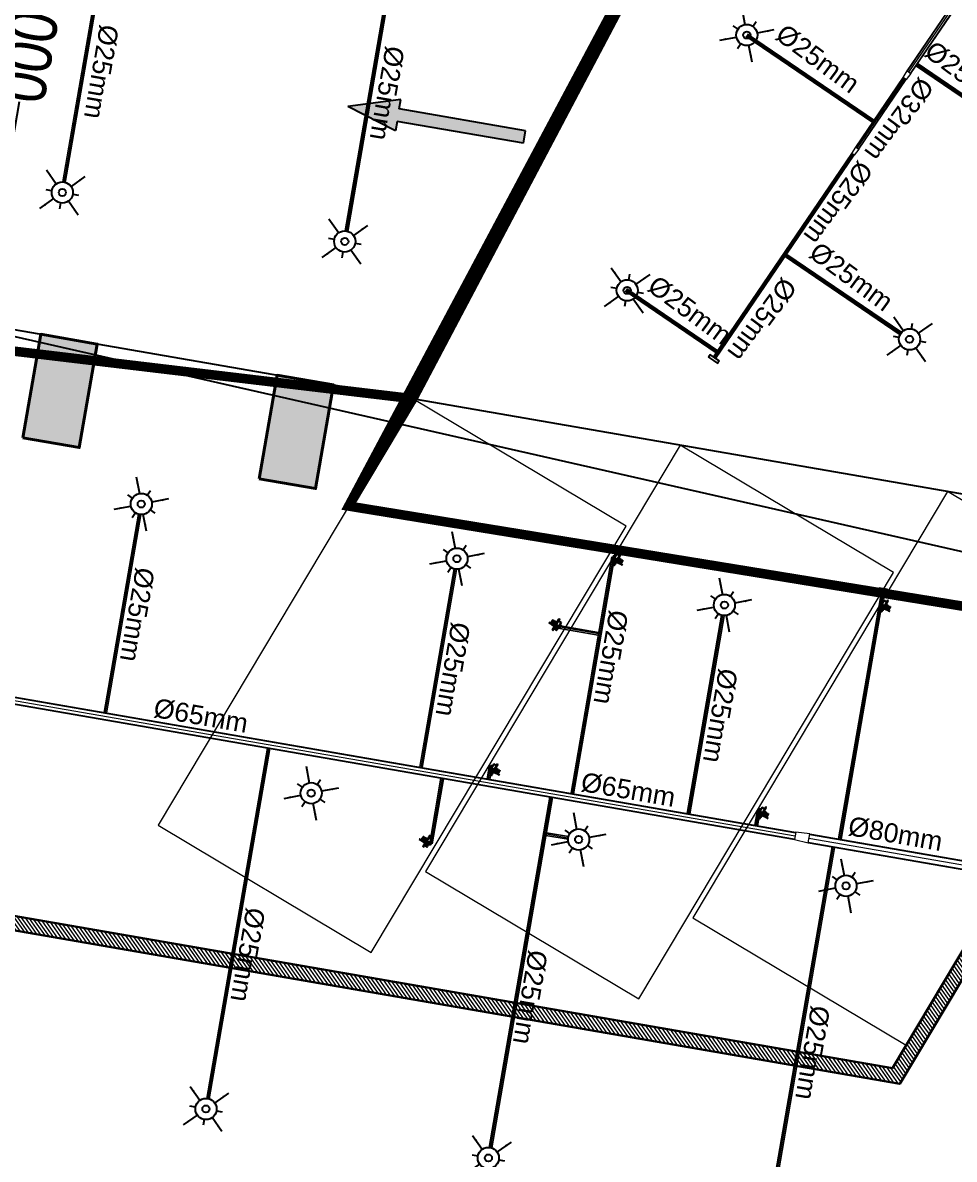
# Model space of a CAD drawing. Header units: inches. Extents: x 257070 to 799932, y -17980 to 269260.
# Drawn here: x 336508 to 346258, y 145720 to 157617 of the extents above; entities that cross this region are included whole.
import ezdxf

# ---------------------------------------------------------------- set-up
doc = ezdxf.new("R2010")
doc.units = ezdxf.units.IN
doc.header["$MEASUREMENT"] = 0
doc.header["$PDMODE"] = 99
doc.header["$PDSIZE"] = 100
for name, color, linetype in [('0-AES-F-SPRINKLER', 10, 'Continuous'), ("0_AES_DUCT MARKING'", 53, 'Continuous'), ('basement1_AP$0$A-_ROAD----_E-_-', 2, 'Continuous'), ('DSP_MISCELANEOUS', 252, 'Continuous')]:
    doc.layers.add(name, color=color, linetype=linetype)
for name, color, linetype, lineweight in [('0-AES-F-SPRINKLER PIPE', 10, 'Continuous', 15), ('07--DIM-2', 2, 'Continuous', 25), ('E--CONCRETE-4', 4, 'Continuous', 40), ('E--CONCRETE-SHADE', 253, 'Continuous', 20), ('F--BRICKWALL HATCH', 252, 'Continuous', 20), ('F--BRICKWALL-3', 252, 'Continuous', 30), ('M--TILING-2', 252, 'Continuous', 18)]:
    doc.layers.add(name, color=color, linetype=linetype, lineweight=lineweight)
doc.styles.get("Standard").update_dxf_attribs({"font": 'arial.ttf'})
doc.styles.add('TEXT style 75', font='ARIALN.TTF')
doc.dimstyles.new('75', dxfattribs={"dimscale": 1.5, "dimtxt": 200, "dimasz": 113, "dimexe": 113, "dimexo": 0, "dimgap": 25, "dimtad": 0, "dimdec": 0, "dimrnd": 5, "dimzin": 0, "dimdsep": 46, "dimtxsty": 'TEXT style 75', "dimblk": 'ARCHTICK', "dimcen": 0.09, "dimdle": 113, "dimclrd": 8, "dimclre": 8, "dimclrt": 256, "dimadec": 0, "dimazin": 0, "dimtfac": 1, "dimtdec": 0, "dimtofl": 0, "dimtmove": 1, "dimatfit": 3, "dimldrblk": 'OPEN90', "dimfxl": 0, "dimtolj": 1, "dimtzin": 0, "dimarcsym": 0})
doc.dimstyles.new('ISO-25', dxfattribs={"dimtxt": 2.5, "dimasz": 2.5, "dimexe": 1.25, "dimexo": 0.625, "dimtad": 1, "dimtxsty": 'Standard', "dimcen": 2.5, "dimadec": 0, "dimazin": 0, "dimtfac": 1, "dimtmove": 0, "dimatfit": 3, "dimfxl": 1, "dimarcsym": 0})

# ---------------------------------------------------------------- blocks, each defined once
blk = doc.blocks.new('A$C62443269')
at = {"layer": 'F--BRICKWALL HATCH'}
h = blk.add_hatch(dxfattribs=at)
h.set_pattern_fill('ANSI31', color=256, scale=500, style=0)
h.set_pattern_definition([(45, (-71596.025, -43230.7), (-44.194174, 44.194174), [])])
h.paths.add_polyline_path([(802.8, 33521.3), (6099.6, 31485.6), (6099.6, 2529.9), (802.9, 960.3), (803.2, 1116.9), (5949.6, 2641.9), (5949.6, 31382.5), (803.2, 33360.4)])
h.paths.add_polyline_path([(9891, 3809.8), (9599.6, 3735), (9599.6, 2909.1), (9891.3, 2984)])
h.paths.add_polyline_path([(9900.2, 30706.5), (9599.6, 30805.5), (9599.6, 29963.3), (9900.3, 29864.2)])
at = {"layer": 'F--BRICKWALL-3'}
blk.add_lwpolyline([(802.8, 33521.3), (6099.6, 31485.6), (6099.6, 2529.9), (802.9, 960.3), (803.2, 1116.9), (5949.6, 2641.9), (5949.6, 31382.5), (803.2, 33360.4), (802.8, 33521.3)], dxfattribs=at)
blk = doc.blocks.new('_ArchTick')
at = {"color": 0, "linetype": 'ByBlock', "const_width": 0.15}
blk.add_lwpolyline([(-0.5, -0.5), (0.5, 0.5)], dxfattribs=at)
blk = doc.blocks.new('*D296')
at = {"layer": '07--DIM-2', "color": 251, "lineweight": -2, "ltscale": 1000, "transparency": 16777216}
for p, q in [((337117, 160488), (336694, 158049)), ((337097, 160376), (336986, 160396)), ((336054, 154353), (336476, 156792)), ((336073, 154464), (335961, 154484))]:
    blk.add_line(p, q, dxfattribs=at)
at = {"layer": 'DEFPOINTS', "color": 0, "ltscale": 1000, "transparency": 16777216}
for p in [(337097, 160376, 0), (337097, 160376), (336073, 154464, 0)]:
    blk.add_point(p, dxfattribs=at)
at = {"layer": '07--DIM-2', "color": 251, "lineweight": -2, "ltscale": 1000, "transparency": 16777216, "xscale": 350, "yscale": 350, "zscale": 350}
for p, rotation in [((337097, 160376), 80.16753588052094), ((336073, 154464), 260.1675358805209)]:
    blk.add_blockref('_ArchTick', p, dxfattribs=dict(at, rotation=rotation))
at = {"layer": '07--DIM-2', "ltscale": 1000, "transparency": 16777216, "insert": (336585, 157420), "char_height": 500, "attachment_point": 5, "rotation": 260, "style": 'TEXT style 75'}
blk.add_mtext('\\A1;6000', dxfattribs=at)
blk = doc.blocks.new('_Open90')
at = {"color": 0, "linetype": 'ByBlock', "lineweight": -2}
for p, q in [((-0.5, 0.5), (0, 0)), ((0, 0), (-1, 0)), ((0, 0), (-0.5, -0.5))]:
    blk.add_line(p, q, dxfattribs=at)
blk = doc.blocks.new('A$C1C93618B')
at = {"layer": 'E--CONCRETE-SHADE'}
for points in [[(10432, 27790), (10432, 28390), (9332, 28390), (9332, 27790)], [(10432, 25280), (10432, 25880), (9332, 25880), (9332, 25280)]]:
    blk.add_hatch(color=256, dxfattribs=at).paths.add_polyline_path(points)
at = {"layer": 'F--BRICKWALL HATCH'}
h = blk.add_hatch(dxfattribs=at)
h.set_pattern_fill('ANSI31', color=256, scale=500, style=0)
h.set_pattern_definition([(45, (-62166.41, -39238.22), (-44.194174, 44.194174), [])])
h.paths.add_polyline_path([(10232, 37514), (15529, 35478), (15529, 6522), (10233, 4953), (10233, 5109), (15379, 6634), (15379, 35375), (10233, 37353)])
at = {"layer": 'E--CONCRETE-4'}
for points in [[(10432, 27790), (10432, 28390), (9332, 28390), (9332, 27790)], [(10432, 25280), (10432, 25880), (9332, 25880), (9332, 25280)]]:
    blk.add_lwpolyline(points, close=True, dxfattribs=at)
at = {"layer": 'F--BRICKWALL-3'}
blk.add_lwpolyline([(10232, 37514), (15529, 35478), (15529, 6522), (10233, 4953), (10233, 5109), (15379, 6634), (15379, 35375), (10233, 37353), (10232, 37514)], dxfattribs=at)
blk = doc.blocks.new('basement1_AP$0$AR-DIR-A')
h = blk.add_hatch()
h.set_pattern_fill('ANSI31', color=8)
h.paths.add_polyline_path([(158, -458), (26, -458), (26, -1800), (-74, -1800), (92, -2335), (258, -1800), (158, -1800)])
at = {"layer": 'DSP_MISCELANEOUS', "color": 8}
for p, q in [((158, -458), (26, -458)), ((26, -458), (26, -1800)), ((158, -458), (158, -1800)), ((26, -1800), (-74, -1800)), ((-74, -1800), (92, -2335)), ((258, -1800), (92, -2335)), ((158, -1800), (258, -1800))]:
    blk.add_line(p, q, dxfattribs=at)
blk = doc.blocks.new('A$C3CA070F1')
at = {"layer": '0-AES-F-SPRINKLER'}
h = blk.add_hatch(dxfattribs=at)
h.set_pattern_fill('ANSI31', color=3, scale=0.196883, angle=-34.2335, style=0)
h.set_pattern_definition([(100.766483, (49937.1607, 174049.7081), (1.474466316, 0.280375668), [])])
edge = h.paths.add_edge_path()
edge.add_line((-1, 85), (-1, 84))
edge.add_line((-1, 84), (-6, 84))
edge.add_ellipse((-7, 82), major_axis=(-1.42, -0.27), ratio=1, start_angle=257, end_angle=315)
edge.add_line((-8, 83), (-15, 72))
edge.add_ellipse((-12, 70), major_axis=(-4.25, -0.81), ratio=1, start_angle=-45, end_angle=45)
edge.add_line((-14, 66), (14, 47))
edge.add_line((14, 47), (13, 46))
edge.add_line((13, 46), (-15, 65))
edge.add_ellipse((-12, 70), major_axis=(-5.52, -1.05), ratio=1, start_angle=-45, end_angle=45, ccw=False)
edge.add_line((-16, 73), (-9, 84))
edge.add_ellipse((-7, 82), major_axis=(-2.69, -0.51), ratio=1, start_angle=257, end_angle=315, ccw=False)
edge.add_line((-6, 85), (-1, 85))
h = blk.add_hatch(dxfattribs=at)
h.set_pattern_fill('ANSI31', color=3, scale=0.196883, angle=-124.2335, style=0)
h.set_pattern_definition([(190.766483, (49937.1607, 174049.7081), (-0.280375668, 1.474466316), [])])
edge = h.paths.add_edge_path()
edge.add_line((-1, 54), (7, 48))
edge.add_line((7, 48), (8, 49))
edge.add_line((8, 49), (0, 55))
edge.add_ellipse((-2, 52), major_axis=(-0.69, 3.63), ratio=1, start_angle=315, end_angle=405)
edge.add_line((-6, 54), (-14, 41))
edge.add_ellipse((-11, 39), major_axis=(-0.69, 3.63), ratio=1, start_angle=45, end_angle=135)
edge.add_line((-13, 36), (-9, 33))
edge.add_ellipse((-10, 32), major_axis=(-0.27, 1.42), ratio=1, start_angle=225, end_angle=315, ccw=False)
edge.add_line((-9, 31), (-10, 30))
edge.add_line((-10, 30), (-8, 29))
edge.add_line((-8, 29), (-7, 30))
edge.add_ellipse((-10, 32), major_axis=(-3.3, -0.63), ratio=1, start_angle=135, end_angle=225)
edge.add_line((-8, 35), (-12, 38))
edge.add_ellipse((-11, 39), major_axis=(-1.75, -0.33), ratio=1, start_angle=-45, end_angle=45, ccw=False)
edge.add_line((-13, 40), (-4, 53))
edge.add_ellipse((-2, 52), major_axis=(-1.75, -0.33), ratio=1, start_angle=225, end_angle=315, ccw=False)
at = {"layer": '0-AES-F-SPRINKLER', "color": 3}
for p, q in [((-98, 39), (-97, 43)), ((-98, 38), (-98, 39)), ((-98, 39), (-98, 39)), ((-98, 39), (-98, 39)), ((-98, 37), (-98, 38)), ((-98, 38), (-98, 38)), ((-98, 38), (-98, 38)), ((-98, 38), (-98, 38)), ((-98, 38), (-98, 38)), ((-98, 38), (-98, 38)), ((-98, 38), (-98, 38)), ((-98, 38), (-98, 38)), ((-98, 38), (-98, 38)), ((-98, 38), (-98, 38)), ((-96, 37), (-98, 37)), ((-98, 37), (-98, 37)), ((-98, 37), (-98, 37)), ((-98, 37), (-98, 37)), ((-98, 37), (-98, 37)), ((-98, 37), (-98, 37)), ((-98, 37), (-98, 37)), ((-98, 37), (-98, 37)), ((-98, 37), (-98, 37)), ((-98, 37), (-98, 37)), ((-98, 37), (-98, 37)), ((-98, 37), (-98, 37)), ((-98, 37), (-98, 37)), ((-98, 37), (-98, 37)), ((-98, 37), (-98, 37)), ((-98, 37), (-98, 37)), ((-98, 37), (-98, 37)), ((-97, 37), (-98, 37)), ((-98, 37), (-98, 37)), ((-98, 37), (-98, 37)), ((-98, 37), (-98, 37)), ((-98, 37), (-98, 37)), ((-98, 37), (-98, 37)), ((-98, 37), (-98, 37)), ((-98, 37), (-98, 37)), ((-98, 37), (-98, 37)), ((-98, 37), (-98, 37)), ((-98, 37), (-98, 37)), ((-98, 37), (-98, 37)), ((-98, 37), (-98, 37)), ((-98, 37), (-98, 37)), ((-97, 45), (-79, 71)), ((-96, 40), (-97, 40)), ((-97, 40), (-97, 40)), ((-97, 40), (-97, 40)), ((-97, 40), (-97, 39)), ((-97, 39), (-97, 39)), ((-97, 39), (-97, 39)), ((-97, 39), (-97, 39)), ((-97, 39), (-97, 39)), ((-97, 39), (-97, 39)), ((-97, 39), (-97, 39)), ((-97, 39), (-97, 39)), ((-97, 39), (-97, 38)), ((-97, 38), (-97, 38)), ((-97, 38), (-97, 38)), ((-97, 38), (-97, 38)), ((-97, 38), (-97, 38)), ((-97, 38), (-97, 38)), ((-97, 38), (-97, 38)), ((-97, 38), (-97, 38)), ((-97, 38), (-97, 38)), ((-97, 38), (-97, 38)), ((-97, 38), (-97, 38)), ((-97, 38), (-97, 37)), ((-97, 37), (-97, 37)), ((-97, 37), (-97, 37)), ((-97, 37), (-97, 37)), ((-95, 46), (-96, 42)), ((-96, 42), (-96, 42)), ((-96, 42), (-96, 41)), ((-96, 41), (-96, 41)), ((-96, 41), (-96, 41)), ((-96, 41), (-96, 41)), ((-96, 41), (-96, 41)), ((-96, 41), (-96, 41)), ((-96, 41), (-96, 41)), ((-96, 41), (-96, 41)), ((-96, 41), (-96, 41)), ((-96, 41), (-96, 40)), ((-96, 40), (-96, 40)), ((-96, 40), (-96, 40)), ((-96, 40), (-96, 40)), ((-96, 40), (-96, 40)), ((-95, 37), (-96, 37)), ((-96, 37), (-96, 37)), ((-96, 37), (-96, 37)), ((-96, 37), (-96, 37)), ((-96, 37), (-96, 37)), ((-94, 38), (-95, 38)), ((-95, 38), (-95, 38)), ((-95, 38), (-95, 38)), ((-95, 38), (-95, 38)), ((-95, 38), (-95, 38)), ((-95, 38), (-95, 38)), ((-95, 38), (-95, 38)), ((-95, 38), (-95, 38)), ((-95, 38), (-95, 38)), ((-95, 38), (-95, 37)), ((-95, 37), (-95, 37)), ((-95, 37), (-95, 37)), ((-95, 37), (-95, 37)), ((-95, 37), (-95, 37)), ((-95, 37), (-95, 37)), ((-95, 37), (-95, 37)), ((-95, 37), (-95, 37)), ((-95, 37), (-95, 37)), ((-95, 37), (-95, 37)), ((-95, 37), (-95, 37)), ((-95, 37), (-95, 37)), ((-95, 37), (-95, 37)), ((-95, 37), (-95, 37)), ((-95, 37), (-95, 37)), ((-95, 37), (-95, 37)), ((-95, 37), (-95, 37)), ((-94, 88), (-93, 90)), ((-72, 73), (-94, 88)), ((-94, 43), (-94, 48)), ((-93, 43), (-94, 43)), ((-94, 43), (-94, 43)), ((-94, 43), (-94, 43)), ((-94, 43), (-94, 43)), ((-94, 43), (-94, 43)), ((-94, 43), (-94, 41)), ((-94, 43), (-94, 43)), ((-94, 43), (-94, 43)), ((-94, 43), (-94, 43)), ((-94, 43), (-94, 43)), ((-94, 43), (-94, 43)), ((-94, 43), (-94, 43)), ((-94, 43), (-94, 43)), ((-94, 43), (-94, 43)), ((-94, 43), (-94, 43)), ((-94, 43), (-94, 43)), ((-94, 43), (-94, 43)), ((-94, 41), (-94, 41)), ((-94, 41), (-94, 41)), ((-94, 41), (-94, 41)), ((-94, 41), (-94, 41)), ((-94, 41), (-94, 41)), ((-94, 41), (-94, 41)), ((-94, 41), (-94, 41)), ((-94, 41), (-94, 40)), ((-94, 40), (-94, 40)), ((-94, 40), (-94, 40)), ((-94, 40), (-94, 40)), ((-94, 40), (-94, 40)), ((-94, 40), (-94, 40)), ((-94, 40), (-94, 40)), ((-94, 40), (-94, 40)), ((-94, 40), (-94, 39)), ((-94, 39), (-94, 39)), ((-94, 39), (-94, 39)), ((-94, 39), (-94, 39)), ((-94, 39), (-94, 39)), ((-94, 39), (-94, 39)), ((-94, 39), (-94, 39)), ((-94, 39), (-94, 39)), ((-94, 39), (-94, 38)), ((-93, 90), (-59, 67)), ((-93, 47), (-93, 49)), ((-91, 47), (-93, 43)), ((-93, 46), (-93, 47)), ((-92, 46), (-93, 46)), ((-93, 46), (-93, 46)), ((-93, 46), (-93, 46)), ((-93, 46), (-93, 46)), ((-93, 46), (-93, 46)), ((-93, 46), (-93, 46)), ((-93, 46), (-93, 46)), ((-93, 46), (-93, 46)), ((-93, 46), (-93, 46)), ((-93, 46), (-93, 46)), ((-93, 46), (-93, 46)), ((-93, 46), (-93, 46)), ((-93, 46), (-93, 46)), ((-93, 46), (-93, 46)), ((-93, 46), (-93, 46)), ((-93, 46), (-93, 46)), ((-93, 46), (-93, 46)), ((-93, 46), (-93, 46)), ((-93, 46), (-93, 46)), ((-93, 46), (-93, 46)), ((-91, 42), (-93, 43)), ((-93, 43), (-93, 43)), ((-93, 43), (-93, 43)), ((-93, 43), (-93, 43)), ((-93, 43), (-93, 43)), ((-93, 43), (-93, 43)), ((-93, 43), (-93, 43)), ((-93, 43), (-93, 43)), ((-93, 43), (-93, 43)), ((-93, 43), (-93, 43)), ((-93, 43), (-93, 43)), ((-93, 43), (-93, 43)), ((-93, 43), (-93, 43)), ((-93, 43), (-93, 43)), ((-93, 43), (-93, 43)), ((-93, 43), (-93, 43)), ((-93, 43), (-93, 43)), ((-93, 43), (-93, 43)), ((-93, 43), (-93, 43)), ((-93, 43), (-93, 43)), ((-93, 43), (-93, 43)), ((-93, 43), (-93, 43)), ((-93, 43), (-93, 43)), ((-85, 66), (-92, 55)), ((-90, 50), (-92, 46)), ((-92, 46), (-92, 46)), ((-92, 46), (-92, 46)), ((-92, 46), (-92, 46)), ((-92, 46), (-92, 46)), ((-92, 46), (-92, 46)), ((-90, 47), (-91, 47)), ((-90, 43), (-91, 42)), ((-91, 42), (-91, 42)), ((-91, 42), (-91, 42)), ((-91, 42), (-91, 42)), ((-91, 42), (-91, 42)), ((-91, 42), (-91, 42)), ((-91, 42), (-91, 42)), ((-91, 42), (-91, 42)), ((-91, 42), (-91, 42)), ((-91, 42), (-91, 42)), ((-91, 42), (-91, 42)), ((-91, 42), (-91, 42)), ((-91, 42), (-91, 42)), ((-91, 42), (-91, 42)), ((-91, 42), (-91, 42)), ((-91, 42), (-91, 42)), ((-88, 57), (-90, 49)), ((-89, 54), (-90, 51)), ((-90, 50), (-90, 50)), ((-88, 47), (-90, 43)), ((-90, 47), (-88, 47)), ((-90, 43), (-90, 43)), ((-90, 43), (-90, 43)), ((-90, 43), (-90, 43)), ((-89, 55), (-89, 55)), ((-88, 46), (-88, 47)), ((-87, 59), (-87, 59)), ((-87, 59), (-87, 59)), ((-86, 57), (-87, 49)), ((-87, 49), (-83, 28)), ((-85, 58), (-85, 58)), ((-77, 43), (-85, 49)), ((-83, 28), (-60, 9)), ((-77, 70), (-82, 63)), ((-80, 66), (-82, 67)), ((-45, 31), (-81, -23)), ((-78, 63), (-80, 65)), ((-79, 71), (-77, 70)), ((-71, 26), (-79, 31)), ((-57, 13), (-79, 28)), ((-70, 64), (-78, 63)), ((-78, -29), (-40, 27)), ((-69, 55), (-75, 59)), ((-66, 54), (-74, 42)), ((-74, 42), (-71, 26)), ((-73, 44), (-71, 43)), ((-69, 47), (-72, 43)), ((-71, 43), (-70, 43)), ((-71, 26), (-55, 15)), ((-70, 43), (-66, 49)), ((-66, 50), (-68, 52)), ((-61, 65), (-67, 69)), ((-62, 66), (-67, 65)), ((-50, 57), (-66, 54)), ((-66, 49), (-66, 50)), ((-47, 28), (-63, 40)), ((-59, 67), (-61, 65)), ((-57, 67), (-60, 66)), ((-60, 44), (-42, 32)), ((-50, 57), (-58, 62)), ((-19, 46), (-57, 67)), ((-17, 37), (-55, 63)), ((-29, 42), (-50, 57)), ((-13, 9), (-45, 31)), ((-36, 42), (-44, 30)), ((-43, 33), (-35, 46)), ((-39, -30), (-13, 9)), ((-37, 25), (-28, 38)), ((-35, 41), (-36, 42)), ((-32, 32), (-35, 39)), ((-30, 52), (-16, 73)), ((-29, 20), (-17, 37)), ((-28, 38), (-26, 40)), ((-21, 32), (-28, 37)), ((-23, 16), (-12, 33)), ((-1, 26), (-23, -9)), ((-22, 15), (-12, 31)), ((-9, 32), (-21, 14)), ((2, 24), (-20, -11)), ((-20, -8), (-1, 22)), ((-17, 37), (-19, 46)), ((-19, 13), (-10, 29)), ((-7, 30), (-18, 12)), ((-17, 37), (-17, 37)), ((4, 22), (-17, -13)), ((-17, -10), (1, 20)), ((-16, 73), (-9, 84)), ((-16, 11), (-7, 27)), ((-8, 83), (-15, 72)), ((13, 46), (-15, 65)), ((-4, 28), (-15, 10)), ((-1, 84), (-14, 66)), ((-14, 66), (14, 47)), ((-6, 54), (-14, 41)), ((-12, 33), (-14, 33)), ((-14, -15), (7, 20)), ((-14, -12), (4, 18)), ((-13, 40), (-4, 53)), ((-13, 36), (-9, 33)), ((-13, 9), (-4, 24)), ((-2, 34), (-12, 41)), ((-8, 35), (-12, 38)), ((-12, 31), (-12, 33)), ((-9, 32), (-12, 31)), ((7, 16), (-11, -13)), ((-10, 29), (-9, 32)), ((-9, 31), (-10, 30)), ((-7, 30), (-10, 29)), ((-10, 30), (-8, 29)), ((9, 17), (-10, -14)), ((-9, -13), (9, 13)), ((-8, 29), (-7, 30)), ((8, 49), (-7, 27)), ((-7, 27), (-7, 30)), ((-4, 28), (-7, 27)), ((-6, 85), (-1, 85)), ((-1, 84), (-6, 84)), ((5, 44), (-5, 51)), ((-4, 24), (-4, 28)), ((-1, 26), (-4, 24)), ((-1, 85), (-1, 84)), ((-1, 54), (7, 48)), ((13, 46), (-1, 25)), ((-1, 22), (-1, 26)), ((2, 24), (-1, 22)), ((8, 49), (0, 55)), ((1, 20), (2, 24)), ((4, 22), (1, 20)), ((4, 18), (4, 22)), ((7, 20), (4, 18)), ((7, 48), (8, 49)), ((7, 16), (7, 20)), ((9, 17), (7, 16)), ((9, 15), (9, 17)), ((14, 47), (13, 46)), ((-82, -25), (-80, -30)), ((-80, -30), (-78, -29)), ((-66, -11), (-39, -30)), ((-23, -7), (-23, -9)), ((-23, -9), (-20, -8)), ((-20, -8), (-20, -11)), ((-20, -11), (-17, -10)), ((-17, -10), (-17, -13)), ((-17, -13), (-14, -12)), ((-14, -12), (-14, -15)), ((-14, -15), (-11, -13)), ((-11, -13), (-11, -14)), ((-11, -14), (-11, -14))]:
    blk.add_line(p, q, dxfattribs=at)
for centre, major_axis, start_param, end_param in [((-95, 43), (-0.41, 2.13), 0.784914, 1.034983), ((-95, 43), (-2.74, -0.52), -0.560204, -0.324923), ((-93, 46), (-0.51, 2.68), 0.787914, 1.247507), ((-93, 48), (-1.75, -0.33), -0.775969, -0.160442), ((-91, 54), (-0.29, 1.52), 0.785398, 2.356194), ((-92, 49), (-0.33, 1.74), 0.791774, 1.412986), ((-89, 55), (-0.103, 0.54), 0.916881, 1.969618), ((-93, 51), (-3.09, -0.59), 2.526084, 2.789089), ((-95, 50), (-5.72, -1.09), 2.374727, 2.798549), ((-91, 55), (-0.33, 1.74), 4.197625, 4.773282), ((-84, 57), (-3.79, -0.72), -0.784768, -0.363877), ((-93, 50), (-5.72, -1.09), 2.377207, 2.798549), ((-80, 54), (-1.57, 8.26), 0.010205, 0.785398), ((-84, 56), (-0.35, 1.85), 0.785501, 1.132999), ((-83, 65), (-1.52, -0.29), 3.926991, 5.497787), ((-80, 54), (-5.9, -1.12), 4.155645, 5.497787), ((-80, 54), (-8.26, -1.57), 4.155621, 4.722594), ((-75, 68), (-8.26, -1.57), 1.014052, 3.151797), ((-75, 63), (-2.79, -0.53), -0.113999, 0.093951), ((-75, 68), (-1.12, 5.9), 2.584882, 5.497787), ((-75, 46), (-0.53, 2.79), 2.356194, 3.926991), ((-75, 68), (-1.57, 8.26), 4.722594, 5.497787), ((-70, 53), (-2.79, -0.53), 2.356194, 3.926991), ((-65, 44), (-3.72, -0.71), -0.403281, 1.321745), ((-65, 44), (-0.71, 3.72), 4.96144, 6.686466), ((-65, 37), (-0.56, 2.96), 5.497794, 6.034125), ((-59, 47), (-2.96, -0.56), 0.24906, 0.785391), ((-60, 60), (-2.83, -0.54), 3.926991, 4.712389), ((-33, 40), (-0.45, 2.36), 0.803442, 1.867502), ((-30, 39), (-2.79, -0.53), 2.356194, 3.926991), ((-24, 39), (-0.53, 2.79), 5.497787, 7.068583), ((-12, 70), (-5.52, -1.05), -0.785398, 0.785398), ((-15, 35), (-0.54, 2.83), 0.785398, 3.403392), ((-12, 70), (-4.25, -0.81), -0.785398, 0.785398), ((-11, 39), (-0.69, 3.63), 0.785398, 2.356194), ((-11, 39), (-1.75, -0.33), -0.785398, 0.785398), ((-7, 82), (-2.69, -0.51), 4.485496, 5.497787), ((-10, 32), (-0.27, 1.42), 3.926991, 5.497787), ((-7, 82), (-1.42, -0.27), 4.485496, 5.497787), ((-10, 32), (-3.3, -0.63), 2.356194, 3.926991), ((-2, 52), (-0.69, 3.63), 5.497787, 7.068583), ((-2, 52), (-1.75, -0.33), 3.926991, 5.497787), ((6, 14), (-0.54, 2.83), 3.926991, 4.712389), ((-79, -24), (-0.51, 2.69), 0.785398, 1.797689), ((-11, -11), (-2.83, -0.54), 1.570796, 2.356194)]:
    blk.add_ellipse(centre, major_axis=major_axis, ratio=1, start_param=start_param, end_param=end_param, dxfattribs=at)
at = {"layer": '0-AES-F-SPRINKLER', "color": 3, "extrusion": (0, 0, -1)}
for centre, major_axis, start_param, end_param in [((-86, 47), (-0.53, 2.79), -0.113999, 0.785398), ((-77, 34), (-0.54, 2.83), 3.926991, 4.712389)]:
    blk.add_ellipse(centre, major_axis=major_axis, ratio=1, start_param=start_param, end_param=end_param, dxfattribs=at)
blk = doc.blocks.new('*U603')
at = {"layer": '0-AES-F-SPRINKLER'}
for p, q in [((171672, 56809), (171672, 56871)), ((171562, 56699), (171500, 56699)), ((171783, 56699), (171845, 56699)), ((171672, 56588), (171672, 56526))]:
    blk.add_line(p, q, dxfattribs=at)
for radius in [111, 37.8]:
    blk.add_circle((171672, 56699), radius, dxfattribs=at)
at = {"layer": '0-AES-F-SPRINKLER PIPE'}
for points, override in [([(171468, 56903), (171594, 56777)], {"dimasz": 70, "dimtad": 0, "dimfxl": 13, "dimarcsym": 1}), ([(171877, 56903), (171751, 56777)], {"dimasz": 70, "dimtad": 0, "dimfxl": 13, "dimarcsym": 1}), ([(171468, 56494), (171594, 56620)], {"dimasz": 70, "dimtad": 0, "dimfxl": 13, "dimarcsym": 1}), ([(171877, 56494), (171751, 56620)], {"dimasz": 70, "dimgap": 0.625, "dimtad": 0, "dimfxl": 13, "dimarcsym": 1})]:
    blk.add_leader(points, dimstyle='ISO-25', override=override, dxfattribs=at)

msp = doc.modelspace()

# ---------------------------------------------------------------- linework, layer by layer
at = {"layer": '0-AES-F-SPRINKLER', "color": 7, "const_width": 100, "elevation": 0}
msp.add_lwpolyline([(289015.1, 193067.5), (285565, 160241.4), (285565, 160241.4), (340591.5, 153681.2), (340591.5, 153681.2), (340591.5, 153681.2), (346965.3, 165756.9), (318821.9, 185311.6), (309531.8, 208392.2), (304262.2, 204456.2)], dxfattribs=at)
msp.add_lwpolyline([(370096.7, 207259.6), (363236.5, 201817), (359449.1, 196200.1), (352039.6, 182374.4), (347553.5, 174504), (344762, 167229.2), (346955.5, 165763.5), (339920, 152557.2), (360337.5, 149227.9), (382659.8, 145585.9), (383066.2, 145437.7), (387520.1, 157203.6), (388372.8, 166752.9), (392381.6, 173694.5), (387307.1, 192740.3), (379435.8, 200574.2), (375023.6, 204438.1)], close=True, dxfattribs=at)
msp.add_lwpolyline([(346965.3, 165756.9), (340591.5, 153681.2, 0.0301252), (340591.5, 153681.2), (339920, 152557.2)], format="xyb", dxfattribs=at)
at = {"layer": '0-AES-F-SPRINKLER PIPE', "ltscale": 1000}
for p, q in [((345764.2, 157111.6, 0), (347431.6, 159561.9, 0)), ((345767.5, 157109.3, 0), (347434.9, 159559.6, 0)), ((345784.1, 157098.1, 0), (347451.4, 159548.4, 0)), ((345800.6, 157086.8, 0), (347467.9, 159537.1, 0)), ((345803.9, 157084.6, 0), (347471.2, 159534.9, 0)), ((344077.5, 157475.2, 0), (345406.6, 156570.9, 0)), ((344079.5, 157477.5, 0), (345408.3, 156573.3, 0)), ((344087.1, 157487.4, 0), (345415.3, 156583.7, 0)), ((344093.6, 157498.2, 0), (345422.3, 156594, 0)), ((344094.9, 157500.9, 0), (345424, 156596.5, 0)), ((345851.8, 157170, 0), (346898.6, 156457.6, 0)), ((345853.4, 157172.4, 0), (346900, 156460.3, 0)), ((345860.5, 157182.8, 0), (346906.4, 156471.1, 0)), ((345867.5, 157193.1, 0), (346914, 156481, 0)), ((345869.2, 157195.6, 0), (346916, 156483.3, 0)), ((345227.7, 156314.1, 0), (345723.7, 157043.1, 0)), ((345230.1, 156312.4, 0), (345726.2, 157041.5, 0)), ((345243.4, 156303.4, 0), (345739.4, 157032.5, 0)), ((345256.6, 156294.4, 0), (345752.7, 157023.5, 0)), ((345259.1, 156292.8, 0), (345755.1, 157021.8, 0)), ((343738.5, 154119.4, 0), (345185.9, 156246.6, 0)), ((343741, 154117.8, 0), (345188.4, 156244.9, 0)), ((343751.3, 154110.7, 0), (345198.7, 156237.8, 0)), ((343761.7, 154103.7, 0), (345209.1, 156230.8, 0)), ((343764.1, 154102, 0), (345211.6, 156229.1, 0)), ((344490, 155168.7, 0), (345691.5, 154351.1, 0)), ((344491.7, 155171.2, 0), (345692.9, 154353.8, 0)), ((344498.7, 155181.5, 0), (345699.4, 154364.6, 0)), ((344505.7, 155191.9, 0), (345707, 154374.5, 0)), ((344507.4, 155194.3, 0), (345709, 154376.8, 0)), ((342812.6, 154809.2), (343766.3, 154160.2)), ((342814.6, 154811.5), (343768, 154162.7)), ((342822.2, 154821.4), (343775, 154173.1)), ((342828.6, 154832.1), (343782, 154183.4)), ((342830, 154834.8), (343783.7, 154185.9))]:
    msp.add_line(p, q, dxfattribs=at)
at = {"layer": '0-AES-F-SPRINKLER PIPE', "ltscale": 1000, "elevation": 0}
for points in [[(336926.7, 155950), (338804.8, 166792.9)], [(336929.7, 155949.9), (338807.8, 166792.4)], [(336942.1, 155948.4), (338820.1, 166790.3)], [(336954.3, 155945.6), (338832.4, 166788.2)], [(336957.2, 155944.7), (338835.4, 166787.6)], [(339882.6, 155437.7), (340900.6, 161314.7)], [(339885.6, 155437.5), (340903.5, 161314.2)], [(339898.1, 155436.1), (340915.9, 161312)], [(339910.3, 155433.3), (340928.2, 161309.9)], [(339913.2, 155432.4), (340931.1, 161309.4)], [(324154.4, 152646.4), (344592.2, 149104.4)], [(324160, 152678.4), (344597.8, 149136.4)], [(324161, 152684.4), (344598.8, 149142.3)], [(324147.8, 152608.5), (344585.7, 149066.5)], [(324148.9, 152614.4), (344586.7, 149072.4)], [(337715.8, 152472.7), (337356.2, 150397.5)], [(337718.7, 152471.8), (337359.1, 150397)], [(337730.9, 152468.9), (337371.4, 150394.9)], [(337743.3, 152467.5), (337383.7, 150392.8)], [(337746.3, 152467.4), (337386.7, 150392.3)], [(342672.4, 152026.3), (342243.4, 149550.6)], [(342675.3, 152025.4), (342246.3, 149550)], [(342687.5, 152022.6), (342258.6, 149547.9)], [(342699.9, 152021.2), (342270.9, 149545.8)], [(342703, 152021), (342273.9, 149545.3)], [(341019.5, 151900.1), (340659.9, 149825)], [(341022.4, 151899.2), (340662.8, 149824.5)], [(341034.6, 151896.4), (340675.2, 149822.3)], [(341047, 151894.9), (340687.5, 149820.2)], [(341050.1, 151894.8), (340690.4, 149819.7)], [(345495.7, 151677.8), (345044.6, 149074.7)], [(345498.7, 151677.2), (345047.6, 149074.2)], [(345511, 151674.9), (345059.9, 149072.1)], [(345523.3, 151672.6), (345072.2, 149069.9)], [(345526.2, 151672.1), (345075.2, 149069.4)], [(343818.3, 151415), (343458.7, 149339.9)], [(343821.2, 151414.1), (343461.7, 149339.4)], [(343833.4, 151411.3), (343474, 149337.3)], [(343845.9, 151409.9), (343486.3, 149335.2)], [(343848.9, 151409.7), (343489.2, 149334.6)], [(342130.5, 151276.4), (342530.4, 151207.1)], [(342131.4, 151279.3), (342530.9, 151210)], [(342134.2, 151291.5), (342533.1, 151222.3)], [(342135.7, 151303.9), (342535.2, 151234.6)], [(342135.8, 151306.9), (342535.7, 151237.6)], [(339065.6, 150023.7), (338430.2, 146357.2)], [(339068.6, 150023.2), (338433.2, 146357.1)], [(339080.9, 150021), (338445.7, 146355.7)], [(339093.2, 150018.9), (338457.9, 146352.8)], [(339096.2, 150018.4), (338460.7, 146352)], [(340882.4, 149708.3), (340764.2, 149026.3)], [(340885.4, 149707.8), (340767.2, 149025.8)], [(340897.7, 149705.6), (340779.5, 149023.6)], [(340910, 149703.5), (340791.8, 149021.5)], [(340913, 149703), (340794.8, 149021)], [(342021.5, 149510.9), (341386, 145844.4)], [(342024.4, 149510.4), (341389.1, 145844.3)], [(342036.7, 149508.2), (341401.5, 145842.9)], [(342049, 149506.1), (341413.7, 145840)], [(342052, 149505.6), (341416.6, 145839.1)], [(344195.8, 149374.4), (344168.5, 149216.9)], [(344198.7, 149373.5), (344171.4, 149216.4)], [(344210.9, 149370.7), (344183.8, 149214.3)], [(344223.3, 149369.2), (344196.1, 149212.1)], [(344226.3, 149369.1), (344199, 149211.6)], [(341983.5, 149110.3), (342215.8, 149070)], [(341984, 149113.2), (342215.9, 149073)], [(341986.1, 149125.5), (342217.4, 149085.5)], [(341988.3, 149137.9), (342220.2, 149097.7)], [(341988.8, 149140.8), (342221.1, 149100.6)], [(344737.5, 149079.2), (359332.3, 146549.9)], [(344744.3, 149118.7), (359339.1, 146589.3)], [(344745.6, 149126.5), (359340.5, 146597.2)], [(344975.8, 148989.2), (344341.9, 145331.6)], [(344978.7, 148988.7), (344344.9, 145331.5)], [(344991, 148986.6), (344357.3, 145330)], [(345003.4, 148984.4), (344369.5, 145327.2)], [(345006.3, 148983.9), (344372.4, 145326.3)], [(344729.3, 149031.9), (359324.1, 146502.6)], [(344730.6, 149039.8), (359325.5, 146510.4)]]:
    msp.add_lwpolyline(points, dxfattribs=at)
for points in [[(345764.2, 157111.6), (345803.9, 157084.6), (345755.1, 157021.8), (345723.7, 157043.1)], [(345227.7, 156314.1), (345259.1, 156292.8), (345211.6, 156229.1), (345185.9, 156246.6)], [(343700.3, 154145.5), (343681.7, 154118.1), (343783.8, 154048.6), (343802.4, 154076)], [(343701.9, 154136.8), (343690.3, 154119.7), (343782.1, 154057.3), (343793.7, 154074.4)], [(345470.6, 151703), (345466.7, 151682.7), (345555, 151666.1), (345558.8, 151686.4)], [(345474, 151697.9), (345471.8, 151686.1), (345551.6, 151671.2), (345553.8, 151683)], [(344745.6, 149126.5), (344598.8, 149142.3), (344585.7, 149066.5), (344729.3, 149031.9)]]:
    msp.add_lwpolyline(points, close=True, dxfattribs=at)
at = {"layer": '0-AES-F-SPRINKLER PIPE', "ltscale": 1000}
for points in [[(341386.5, 149826.5), (341365, 149702.8)], [(341389.4, 149825.6), (341368, 149702.3)], [(341401.6, 149822.8), (341380.3, 149700.1)], [(341414, 149821.4), (341392.6, 149698)], [(341417, 149821.2), (341395.6, 149697.5)]]:
    msp.add_lwpolyline(points, dxfattribs=at)
for radius in [15.5, 12.5]:
    msp.add_circle((341401.6, 149822.8), radius, dxfattribs=at)
at = {"layer": "0_AES_DUCT MARKING'", "color": 8, "ltscale": 1000, "elevation": 0}
msp.add_lwpolyline([(382871.4, 145550.2), (359207.8, 149542.2), (352014.4, 150789), (335057, 154640.4), (340402.1, 212269.8), (370135.7, 210518.8), (369602.5, 207000.9), (374671.8, 204130.4), (370214.5, 197493.2), (375636.2, 193382.1), (378257.7, 190692.1), (382265.2, 185269.9), (385374.4, 178905.6), (385114.3, 177722.2), (385164.3, 177118), (385637.4, 176816.9), (385815.7, 176697.7), (383681.6, 173505), (389309.4, 170146.8), (388243.4, 167865), (387643, 164257.8), (387476.5, 160161.5), (386508.8, 156163.9), (382676.6, 145662.8)], dxfattribs=at)
at = {"layer": 'basement1_AP$0$A-_ROAD----_E-_-', "color": 8, "elevation": 0}
msp.add_lwpolyline([(319221.3, 157385), (348074.3, 152384.4, 0.2841424), (349538, 152972.5), (350299.2, 154005.7)], format="xyb", dxfattribs=at)
at = {"layer": 'M--TILING-2', "color": 8, "elevation": 0}
for points in [[(342823.5, 152347.8), (340591.5, 153681.2), (337924.7, 149217.1), (340156.8, 147883.7)], [(345622.4, 151862.8), (343390.3, 153196.1), (340723.5, 148732), (342955.6, 147398.6)], [(348421.2, 151377.7), (346189.1, 152711.1), (343522.3, 148247), (345754.4, 146913.6)]]:
    msp.add_lwpolyline(points, close=True, dxfattribs=at)
msp.add_lwpolyline([(345611, 146673.5), (317292.5, 151581.3)], dxfattribs=at)

# ---------------------------------------------------------------- block references
at = {"layer": '0-AES-F-SPRINKLER', "color": 7}
for p, rotation in [((170260, 207189.1, 0), 325.7664830132082), ((158089.9, 129291.7, 0), 350.1668822143358), ((161045.8, 128779.3, 0), 350.1668822143358), ((164001.7, 128267, 0), 350.1668822143358), ((166957.7, 127754.7, 0), 350.1668822143358), ((163922.6, 202279.8, 0), 325.7664830132082), ((167226.4, 201707.2, 0), 325.7664830132082), ((170025.2, 201222.2, 0), 325.7664830132082), ((165700.6, 199253.3, 0), 325.7664830132082), ((168499.4, 198768.2, 0), 325.7664830132082), ((171298.2, 198283.1, 0), 325.7664830132082), ((364944.7, -32591.3, 0), 80.15741243644592), ((367900.5, -33104.1, 0), 80.15741243644592)]:
    msp.add_blockref('*U603', p, dxfattribs=dict(at, rotation=rotation))
at = {"layer": '0-AES-F-SPRINKLER', "ltscale": 1000, "rotation": 183.3803387527086}
for p in [(342687.5, 152022.6, 0), (345486.3, 151537.5, 0), (341400.5, 149823.9), (344210.9, 149370.7, 0)]:
    msp.add_blockref('A$C3CA070F1', p, dxfattribs=at)
at = {"layer": '0-AES-F-SPRINKLER', "ltscale": 1000, "xscale": -1, "rotation": 114.9133047229776}
for p in [(342134.2, 151291.5, 0), (340779.5, 149023.6, 0)]:
    msp.add_blockref('A$C3CA070F1', p, dxfattribs=at)
at = {"layer": 'basement1_AP$0$A-_ROAD----_E-_-', "color": 8, "rotation": 260.1684379429814}
msp.add_blockref('A$C1C93618B', (313381.7, 167867.6, 0), dxfattribs=at)
at = {"layer": 'DSP_MISCELANEOUS', "color": 8, "rotation": 260.1675349466462}
msp.add_blockref('basement1_AP$0$AR-DIR-A', (342227.3, 156432.4, 0), dxfattribs=at)
at = {"layer": 'M--TILING-2', "color": 8, "rotation": 260.1679168137408}
msp.add_blockref('A$C62443269', (315705.4, 157894.7, 0), dxfattribs=at)

# ---------------------------------------------------------------- texts
at = {"layer": '0-AES-F-SPRINKLER PIPE', "color": 7, "linetype": 'Continuous', "lineweight": -3, "ltscale": 0.9, "char_height": 200, "width": 685.774, "attachment_point": 2}
for s, insert, rotation in [('%%C25mm', (337430.9, 157084.6, 0), 260.16792), ('%%C25mm', (344890.5, 157322.7, 0), 323.54183), ('%%C25mm', (346448.8, 157146.9, 0), 323.54183), ('%%C25mm', (340421.1, 156860.6, 0), 260.16792), ('%%C32mm', (345763.1, 156544.4, 0), 233.54183), ('%%C25mm', (345126.6, 155670.4, 0), 233.54183), ('%%C25mm', (345241.7, 155040.3, 0), 323.54183), ('%%C25mm', (343551, 154689.8, 0), 323.54183), ('%%C25mm', (344329.1, 154448.7, 0), 233.54183), ('%%C25mm', (337806.6, 151402.4, 0), 260.16792), ('%%C25mm', (342763.2, 150956.1, 0), 260.16792), ('%%C25mm', (341110.3, 150829.8, 0), 260.16792), ('%%C25mm', (343909.1, 150344.8, 0), 260.16792), ('%%C65mm', (338391.2, 150463.8, 0), 350.16792), ('%%C65mm', (342863.8, 149688.7, 0), 350.16792), ('%%C80mm', (345660.4, 149227.3, 0), 350.16792), ('%%C25mm', (338963.7, 147841.9, 0), 260.16792), ('%%C25mm', (341919.6, 147397.3, 0), 260.16792), ('%%C25mm', (344875.4, 146816.2, 0), 260.16792)]:
    msp.add_mtext(s, dxfattribs=dict(at, insert=insert, rotation=rotation))

# ---------------------------------------------------------------- dimensions: what is measured, and where the dimension line sits
at = {"layer": '07--DIM-2', "color": 8, "ltscale": 1000}
dim = msp.add_aligned_dim(p1=(336072.8, 154464.4, 0), p2=(337097.4, 160376.2, 0), distance=0, dimstyle='75', override={"dimscale": 1, "dimtxt": 500, "dimasz": 350, "dimclrd": 251, "dimclre": 251}, dxfattribs=at)
dim.commit()
dim.dimension.update_dxf_attribs({"geometry": '*D296', "text_midpoint": (336585.1, 157420.3), "text_rotation": 260})

doc.saveas('drawing.dxf')
